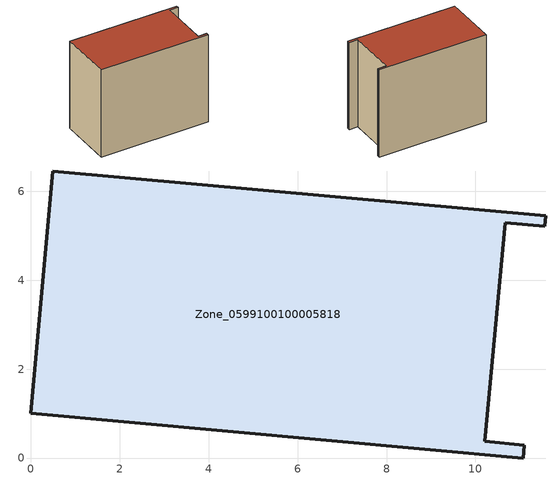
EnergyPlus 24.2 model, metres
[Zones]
Zone_0599100100005818
 floor ground (C_G): 0,1 0.49,6.46 11.58,5.46 11.56,5.22 10.67,5.3 10.21,0.37 11.1,0.29 11.07,0 z0
 wall outside (C_F): 0.49,6.46 0,1 11.07,0 11.1,0.29 10.21,0.37 10.67,5.3 11.56,5.22 11.58,5.46 0.49,6.46 z0:9.26
 roof outside (C_R): 11.58,5.46 0.49,6.46 0,1 11.07,0 11.1,0.29 10.21,0.37 10.67,5.3 11.56,5.22 z9.26
[BUILDING]
Pand.0599100100005818: North Axis=0; Terrain=City; Loads Convergence Tolerance Value=0.04; Temperature Convergence Tolerance Value=0.4; Solar Distribution=FullExterior; Maximum Number of Warmup Days=25; Minimum Number of Warmup Days=1
[Site:Location]
Rotterdam.The.Hague.AP_ZH_NLD Design_Conditions: Latitude=51.96; Longitude=4.45; Time Zone=1; Elevation=-4.5
[SITE:GROUNDTEMPERATURE:BUILDINGSURFACE]
18, 18, 18, 18, 18, 18, 18, 18, 18, 18, 18, 18
[MATERIAL] Thermal Absorptance=0.9; Solar Absorptance=0.7; Visible Absorptance=0.7
Name | Roughness | Thickness | Conductivity | Density | Specific Heat
G.TI.2006-2014 | MediumSmooth | 0.15 | 0.06 | 540 | 1210
F.TI.2006-2014 | Rough | 0.3 | 0.12 | 1920 | 840
R.TI.2006-2014 | MediumRough | 0.2 | 0.08 | 1500 | 1000
[CONSTRUCTION]
C_G: G.TI.2006-2014
C_F: F.TI.2006-2014
C_R: R.TI.2006-2014
[ZONE]
Zone_0599100100005818: Type=1; Multiplier=1; Ceiling Height=Autocalculate; Volume=Autocalculate; Floor Area=autocalculate; Part of Total Floor Area=Yes
[ZONEINFILTRATION:DESIGNFLOWRATE]
Infil_Zone_0599100100005818: Zone or ZoneList or Space or SpaceList=Zone_0599100100005818; Schedule=AlwaysOn; Design Flow Rate Calculation Method=Flow/Area; Flow Rate per Floor Area=0.0015; Constant Term Coefficient=1; Temperature Term Coefficient=0; Velocity Term Coefficient=0; Velocity Squared Term Coefficient=0
[HVACTEMPLATE:ZONE:IDEALLOADSAIRSYSTEM]
Zone_0599100100005818: Maximum Heating Supply Air Temperature=50; Minimum Cooling Supply Air Temperature=13; Maximum Heating Supply Air Humidity Ratio=0.0156; Minimum Cooling Supply Air Humidity Ratio=0.0077; Heating Limit=NoLimit; Cooling Limit=NoLimit; Dehumidification Control Type=ConstantSensibleHeatRatio; Cooling Sensible Heat Ratio=0.7; Dehumidification Setpoint=60; Humidification Control Type=None; Humidification Setpoint=30; Outdoor Air Method=None; Outdoor Air Flow Rate per Person=0.00944; Outdoor Air Flow Rate per Zone Floor Area=0; Outdoor Air Flow Rate per Zone=0; Demand Controlled Ventilation Type=None; Outdoor Air Economizer Type=NoEconomizer; Heat Recovery Type=None; Sensible Heat Recovery Effectiveness=0.7; Latent Heat Recovery Effectiveness=0.65
[ZONECONTROL:THERMOSTAT]
ThermostatControl_Zone_0599100100005818: Zone or ZoneList=Zone_0599100100005818; Control Type Schedule=DualSetpointControlType; Control 1=Thermostat_Zone_0599100100005818; Temperature Difference Between Cutout And Setpoint=0
[THERMOSTATSETPOINT:DUALSETPOINT]
Thermostat_Zone_0599100100005818: Heating Setpoint Temperature Schedule=HeatingSetpoint_Zone_0599100100005818; Cooling Setpoint Temperature Schedule=CoolingSetpoint_Zone_0599100100005818
[SCHEDULE:COMPACT]
HeatingSetpoint_Zone_0599100100005818: Through: 12/31, For: AllDays, Until: 24:00, 21
CoolingSetpoint_Zone_0599100100005818: Through: 12/31, For: AllDays, Until: 24:00, 24
DualSetpointControlType: Through: 12/31, For: AllDays, Until: 24:00, 4
AlwaysOn: Through: 12/31, For: AllDays, Until: 24:00, 1
